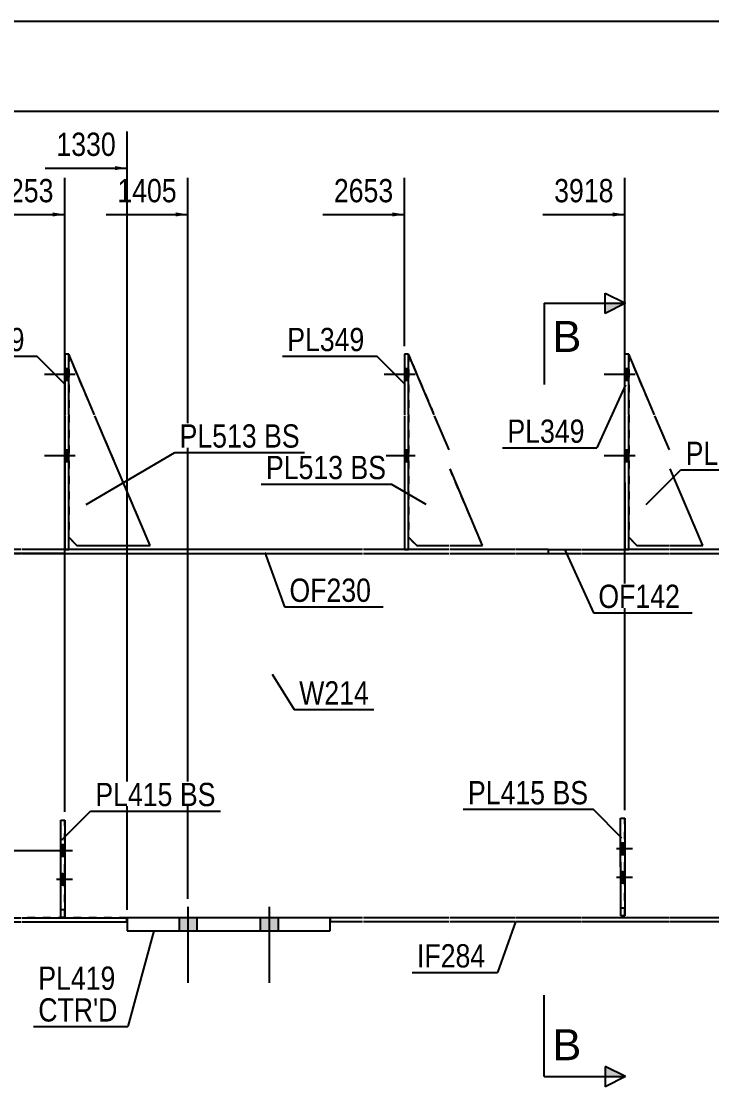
# Model space of a CAD drawing. Header units: millimetres. Extents: x -34 to 369, y -194 to 83.
# Drawn here: x 43.9 to 128.8, y -48.3 to 82.8 of the extents above; entities that cross this region are included whole.
import ezdxf

# ---------------------------------------------------------------- set-up
doc = ezdxf.new("R2010")
doc.units = ezdxf.units.MM
doc.linetypes.add('DXK_LINE_DOT1', pattern=[1.8814, 0.9407, -0.9407])
doc.linetypes.add('DXK_LINE_DOT2', pattern=[3.9198, 1.9599, -1.9599])
doc.styles.add('Arial', font='ARIAL.TTF', dxfattribs={"height": 0.2})
doc.styles.add('Arial Narrow', font='ARIALN.TTF', dxfattribs={"height": 0.2})

# ---------------------------------------------------------------- blocks, each defined once
blk = doc.blocks.new('Unknown-627303152-1210')
at = {"color": 5, "linetype": 'Continuous'}
blk.add_line((368.76, 82.75), (-31.24, 82.75), dxfattribs=at)
blk = doc.blocks.new('Part-627303152-1890 - 1552')
at = {"color": 7, "linetype": 'DXK_LINE_DOT1'}
for p, q in [((48.71, -27.47), (48.71, -15.47)), ((48.71, -15.47), (49.21, -15.47)), ((49.21, -27.47), (49.21, -15.47)), ((48.71, -26.47), (49.21, -26.47)), ((49.21, -27.47), (48.71, -27.47))]:
    blk.add_line(p, q, dxfattribs=at)
blk = doc.blocks.new('Part-627303152-2757 - 1552')
at = {"color": 2, "linetype": 'Continuous'}
for p, q in [((121.78, 34.35), (118.61, 41.8)), ((123.62, 30.05), (121.83, 34.25)), ((127.72, 18.3), (123.72, 27.7)), ((118.62, 19.3), (119.62, 18.3)), ((119.62, 18.3), (123.62, 18.3)), ((123.72, 18.3), (127.72, 18.3))]:
    blk.add_line(p, q, dxfattribs=at)
blk = doc.blocks.new('Bolt-627303152-1978 - 1552')
at = {"color": 3, "linetype": 'DXK_LINE_DOT2'}
for p, q in [((118.12, -18.33), (117.62, -18.33)), ((119.07, -19.03), (115.77, -19.03)), ((118.12, -19.73), (117.62, -19.73)), ((118.12, -21.85), (117.62, -21.85)), ((119.07, -22.55), (115.77, -22.55)), ((118.12, -23.25), (117.62, -23.25))]:
    blk.add_line(p, q, dxfattribs=at)
blk = doc.blocks.new('Part-627303152-1559 - 1552')
at = {"color": 2, "linetype": 'Continuous'}
for p, q in [((0, 17.8), (5.5, 17.8)), ((0, 17.3), (5.5, 17.3)), ((5.6, 17.8), (10.65, 17.8)), ((5.6, 17.3), (25.15, 17.3)), ((25.15, 17.8), (11.15, 17.8)), ((30.21, 17.8), (25.25, 17.8)), ((25.25, 17.3), (35.71, 17.3)), ((35.71, 17.8), (30.71, 17.8)), ((43.81, 17.8), (35.81, 17.8)), ((35.81, 17.3), (43.81, 17.3)), ((49.2, 17.8), (43.91, 17.8)), ((43.91, 17.3), (85.87, 17.3)), ((85.87, 17.8), (49.7, 17.8)), ((91.02, 17.8), (85.97, 17.8)), ((85.97, 17.3), (96.52, 17.3)), ((96.52, 17.8), (91.52, 17.8)), ((104.62, 17.8), (96.62, 17.8)), ((96.62, 17.3), (104.62, 17.3)), ((108.72, 17.8), (104.72, 17.8)), ((104.72, 17.3), (108.72, 17.3)), ((108.72, 17.8), (108.72, 17.3))]:
    blk.add_line(p, q, dxfattribs=at)
at = {"color": 7, "linetype": 'DXK_LINE_DOT1'}
for p, q in [((0, 17.8), (0, 17.3)), ((10.65, 17.8), (11.15, 17.8)), ((30.71, 17.8), (30.21, 17.8)), ((49.7, 17.8), (49.2, 17.8)), ((91.52, 17.8), (91.02, 17.8))]:
    blk.add_line(p, q, dxfattribs=at)
blk = doc.blocks.new('Part-627303152-1870 - 1552')
at = {"color": 2, "linetype": 'Continuous'}
for p, q in [((118.61, 41.8), (118.11, 41.8)), ((118.11, 41.8), (118.11, 34.35)), ((118.61, 34.35), (118.61, 41.8)), ((118.11, 34.25), (118.12, 17.8)), ((118.62, 17.8), (118.61, 34.25)), ((118.12, 17.8), (118.62, 17.8))]:
    blk.add_line(p, q, dxfattribs=at)
blk = doc.blocks.new('Part-627303152-1953 - 1552')
at = {"color": 2, "linetype": 'Continuous'}
for p, q in [((81.87, -27.5), (56.87, -27.5)), ((56.87, -27.5), (56.87, -29.1)), ((81.87, -29.1), (81.87, -27.5)), ((56.87, -29.1), (81.87, -29.1))]:
    blk.add_line(p, q, dxfattribs=at)
blk = doc.blocks.new('Part-627303152-1630 - 1552')
at = {"color": 2, "linetype": 'Continuous'}
for p, q in [((85.87, -27.5), (81.87, -27.5)), ((96.52, -27.5), (85.97, -27.5)), ((104.62, -27.5), (96.62, -27.5)), ((112.72, -27.5), (104.72, -27.5)), ((123.62, -27.5), (112.82, -27.5)), ((131.72, -27.5), (123.72, -27.5)), ((135.82, -27.5), (131.82, -27.5)), ((135.82, -27.5), (135.82, -28)), ((85.87, -28), (81.87, -28)), ((96.52, -28), (85.97, -28)), ((104.62, -28), (96.62, -28)), ((112.72, -28), (104.72, -28)), ((123.62, -28), (112.82, -28)), ((131.72, -28), (123.72, -28)), ((135.82, -28), (131.82, -28))]:
    blk.add_line(p, q, dxfattribs=at)
at = {"color": 7, "linetype": 'DXK_LINE_DOT1'}
blk.add_line((81.87, -27.5), (81.87, -28), dxfattribs=at)
blk = doc.blocks.new('Part-627303152-1895 - 1552')
at = {"color": 2, "linetype": 'Continuous'}
for p, q in [((48.71, -27.47), (48.71, -15.47)), ((48.71, -15.47), (49.21, -15.47)), ((49.21, -15.47), (49.21, -27.47)), ((49.21, -27.47), (48.71, -27.47))]:
    blk.add_line(p, q, dxfattribs=at)
blk = doc.blocks.new('Part-627303152-1963 - 1552')
at = {"color": 7, "linetype": 'DXK_LINE_DOT1'}
for p, q in [((43.91, 17.3), (85.87, 17.3)), ((85.97, 17.3), (96.52, 17.3)), ((96.62, 17.3), (104.62, 17.3)), ((104.72, 17.3), (112.72, 17.3)), ((112.82, 17.3), (123.62, 17.3)), ((123.72, 17.3), (131.72, 17.3)), ((56.86, -27.5), (43.91, -27.5)), ((85.87, -27.5), (56.87, -27.5)), ((96.52, -27.5), (85.97, -27.5)), ((104.62, -27.5), (96.62, -27.5)), ((112.72, -27.5), (104.72, -27.5)), ((123.62, -27.5), (112.82, -27.5)), ((131.72, -27.5), (123.72, -27.5))]:
    blk.add_line(p, q, dxfattribs=at)
at = {"color": 2, "linetype": 'Continuous'}
blk.add_line((56.87, -27.5), (56.86, -27.5), dxfattribs=at)
blk = doc.blocks.new('Part-627303152-1786 - 1552')
at = {"color": 2, "linetype": 'Continuous'}
for p, q in [((91.52, 41.8), (91.02, 41.8)), ((91.02, 41.8), (91.02, 34.35)), ((91.52, 34.35), (91.52, 41.8)), ((91.02, 34.25), (91.02, 17.8)), ((91.52, 17.8), (91.52, 34.25)), ((91.02, 17.8), (91.52, 17.8))]:
    blk.add_line(p, q, dxfattribs=at)
blk = doc.blocks.new('Part-627303152-2755 - 1552')
at = {"color": 7, "linetype": 'DXK_LINE_DOT1'}
for p, q in [((91.52, 41.8), (91.52, 34.35)), ((94.69, 34.35), (91.52, 41.8)), ((91.52, 34.35), (91.52, 19.3)), ((96.52, 30.05), (94.73, 34.25)), ((100.62, 18.3), (96.62, 27.7)), ((91.52, 19.3), (92.52, 18.3)), ((92.52, 18.3), (96.52, 18.3)), ((96.62, 18.3), (100.62, 18.3))]:
    blk.add_line(p, q, dxfattribs=at)
blk = doc.blocks.new('Part-627303152-1875 - 1552')
at = {"color": 7, "linetype": 'DXK_LINE_DOT1'}
for p, q in [((117.63, -27.25), (117.62, -15.25)), ((117.62, -15.25), (118.12, -15.25)), ((118.13, -27.25), (118.12, -15.25)), ((117.63, -26.25), (118.13, -26.25)), ((118.13, -27.25), (117.63, -27.25))]:
    blk.add_line(p, q, dxfattribs=at)
blk = doc.blocks.new('Part-627303152-1880 - 1552')
at = {"color": 2, "linetype": 'Continuous'}
for p, q in [((117.63, -27.25), (117.62, -15.25)), ((117.62, -15.25), (118.12, -15.25)), ((118.12, -15.25), (118.13, -27.25)), ((118.13, -27.25), (117.63, -27.25))]:
    blk.add_line(p, q, dxfattribs=at)
blk = doc.blocks.new('Part-627303152-1885 - 1552')
at = {"color": 2, "linetype": 'Continuous'}
for p, q in [((49.7, 41.8), (49.2, 41.8)), ((49.2, 41.8), (49.2, 34.35)), ((49.7, 34.35), (49.7, 41.8)), ((49.2, 34.25), (49.2, 17.8)), ((49.7, 17.8), (49.7, 34.25)), ((49.2, 17.8), (49.7, 17.8))]:
    blk.add_line(p, q, dxfattribs=at)
blk = doc.blocks.new('Bolt-627303152-1967 - 1552')
at = {"linetype": 'Continuous'}
for points in [[(91.52, 38.6), (91.52, 40), (91.02, 40), (91.02, 38.6)], [(91.52, 38.6), (91.52, 40), (91.02, 40), (91.02, 38.6)], [(91.52, 38.6), (91.52, 40), (91.02, 40), (91.02, 38.6)], [(91.52, 28.6), (91.52, 30), (91.02, 30), (91.02, 28.6)], [(91.52, 28.6), (91.52, 30), (91.02, 30), (91.02, 28.6)], [(91.52, 28.6), (91.52, 30), (91.02, 30), (91.02, 28.6)]]:
    blk.add_hatch(color=3, dxfattribs=at).paths.add_polyline_path(points)
at = {"color": 3, "linetype": 'Continuous'}
for p, q in [((91.52, 40), (91.02, 40)), ((91.52, 40), (91.02, 40)), ((91.52, 40), (91.02, 40)), ((92.32, 39.3), (88.52, 39.3)), ((92.32, 39.3), (88.52, 39.3)), ((92.32, 39.3), (88.52, 39.3)), ((91.52, 38.6), (91.02, 38.6)), ((91.52, 38.6), (91.02, 38.6)), ((91.52, 38.6), (91.02, 38.6)), ((92.32, 29.3), (88.52, 29.3)), ((92.32, 29.3), (88.52, 29.3)), ((92.32, 29.3), (88.52, 29.3)), ((91.52, 30), (91.02, 30)), ((91.52, 30), (91.02, 30)), ((91.52, 30), (91.02, 30)), ((91.52, 28.6), (91.02, 28.6)), ((91.52, 28.6), (91.02, 28.6)), ((91.52, 28.6), (91.02, 28.6))]:
    blk.add_line(p, q, dxfattribs=at)
blk = doc.blocks.new('Bolt-627303152-1977 - 1552')
at = {"linetype": 'Continuous'}
for points in [[(118.61, 38.6), (118.61, 40), (118.11, 40), (118.11, 38.6)], [(118.61, 38.6), (118.61, 40), (118.11, 40), (118.11, 38.6)], [(118.61, 38.6), (118.61, 40), (118.11, 40), (118.11, 38.6)], [(118.61, 28.6), (118.61, 30), (118.11, 30), (118.11, 28.6)], [(118.61, 28.6), (118.61, 30), (118.11, 30), (118.11, 28.6)], [(118.61, 28.6), (118.61, 30), (118.11, 30), (118.11, 28.6)]]:
    blk.add_hatch(color=3, dxfattribs=at).paths.add_polyline_path(points)
at = {"color": 3, "linetype": 'Continuous'}
for p, q in [((118.61, 40), (118.11, 40)), ((118.61, 40), (118.11, 40)), ((118.61, 40), (118.11, 40)), ((119.41, 39.3), (115.61, 39.3)), ((119.41, 39.3), (115.61, 39.3)), ((119.41, 39.3), (115.61, 39.3)), ((118.61, 38.6), (118.11, 38.6)), ((118.61, 38.6), (118.11, 38.6)), ((118.61, 38.6), (118.11, 38.6)), ((119.41, 29.3), (115.61, 29.3)), ((119.41, 29.3), (115.61, 29.3)), ((119.41, 29.3), (115.61, 29.3)), ((118.61, 30), (118.11, 30)), ((118.61, 30), (118.11, 30)), ((118.61, 30), (118.11, 30)), ((118.61, 28.6), (118.11, 28.6)), ((118.61, 28.6), (118.11, 28.6)), ((118.61, 28.6), (118.11, 28.6))]:
    blk.add_line(p, q, dxfattribs=at)
blk = doc.blocks.new('Bolt-627303152-1979 - 1552')
at = {"linetype": 'Continuous'}
for points in [[(118.12, -19.73), (118.12, -18.33), (117.62, -18.33), (117.62, -19.73)], [(118.12, -23.25), (118.12, -21.85), (117.62, -21.85), (117.62, -23.25)]]:
    blk.add_hatch(color=3, dxfattribs=at).paths.add_polyline_path(points)
at = {"color": 3, "linetype": 'Continuous'}
for p, q in [((118.12, -18.33), (117.62, -18.33)), ((118.92, -19.03), (117.62, -19.03)), ((118.12, -19.73), (117.62, -19.73)), ((118.12, -21.85), (117.62, -21.85)), ((118.92, -22.55), (117.62, -22.55)), ((118.12, -23.25), (117.62, -23.25))]:
    blk.add_line(p, q, dxfattribs=at)
blk = doc.blocks.new('Bolt-627303152-1980 - 1552')
at = {"linetype": 'Continuous'}
for points in [[(49.7, 38.6), (49.7, 40), (49.2, 40), (49.2, 38.6)], [(49.7, 38.6), (49.7, 40), (49.2, 40), (49.2, 38.6)], [(49.7, 38.6), (49.7, 40), (49.2, 40), (49.2, 38.6)], [(49.7, 28.6), (49.7, 30), (49.2, 30), (49.2, 28.6)], [(49.7, 28.6), (49.7, 30), (49.2, 30), (49.2, 28.6)], [(49.7, 28.6), (49.7, 30), (49.2, 30), (49.2, 28.6)]]:
    blk.add_hatch(color=3, dxfattribs=at).paths.add_polyline_path(points)
at = {"color": 3, "linetype": 'Continuous'}
for p, q in [((49.7, 40), (49.2, 40)), ((49.7, 40), (49.2, 40)), ((49.7, 40), (49.2, 40)), ((50.5, 39.3), (46.7, 39.3)), ((50.5, 39.3), (46.7, 39.3)), ((50.5, 39.3), (46.7, 39.3)), ((49.7, 38.6), (49.2, 38.6)), ((49.7, 38.6), (49.2, 38.6)), ((49.7, 38.6), (49.2, 38.6)), ((50.5, 29.3), (46.7, 29.3)), ((50.5, 29.3), (46.7, 29.3)), ((50.5, 29.3), (46.7, 29.3)), ((49.7, 30), (49.2, 30)), ((49.7, 30), (49.2, 30)), ((49.7, 30), (49.2, 30)), ((49.7, 28.6), (49.2, 28.6)), ((49.7, 28.6), (49.2, 28.6)), ((49.7, 28.6), (49.2, 28.6))]:
    blk.add_line(p, q, dxfattribs=at)
blk = doc.blocks.new('Bolt-627303152-1981 - 1552')
at = {"color": 3, "linetype": 'DXK_LINE_DOT2'}
for p, q in [((50.16, -19.24), (46.86, -19.24)), ((49.21, -18.54), (48.71, -18.54)), ((49.21, -19.94), (48.71, -19.94)), ((49.21, -22.07), (48.71, -22.07)), ((50.16, -22.77), (46.86, -22.77)), ((49.21, -23.47), (48.71, -23.47))]:
    blk.add_line(p, q, dxfattribs=at)
blk = doc.blocks.new('Bolt-627303152-1982 - 1552')
at = {"linetype": 'Continuous'}
for points in [[(49.21, -19.94), (49.21, -18.54), (48.71, -18.54), (48.71, -19.94)], [(49.21, -23.47), (49.21, -22.07), (48.71, -22.07), (48.71, -23.47)]]:
    blk.add_hatch(color=3, dxfattribs=at).paths.add_polyline_path(points)
at = {"color": 3, "linetype": 'Continuous'}
for p, q in [((49.21, -18.54), (48.71, -18.54)), ((50.01, -19.24), (48.71, -19.24)), ((49.21, -19.94), (48.71, -19.94)), ((49.21, -22.07), (48.71, -22.07)), ((50.01, -22.77), (48.71, -22.77)), ((49.21, -23.47), (48.71, -23.47))]:
    blk.add_line(p, q, dxfattribs=at)
blk = doc.blocks.new('Part-627303152-1990 - 1552')
at = {"color": 2, "linetype": 'Continuous'}
for p, q in [((108.72, 17.8), (108.72, 17.3)), ((108.72, 17.8), (112.72, 17.8)), ((108.72, 17.3), (112.72, 17.3)), ((112.82, 17.8), (118.12, 17.8)), ((112.82, 17.3), (123.62, 17.3)), ((123.62, 17.8), (118.62, 17.8)), ((131.72, 17.8), (123.72, 17.8)), ((123.72, 17.3), (131.72, 17.3)), ((139.82, 17.8), (131.82, 17.8)), ((131.82, 17.3), (139.82, 17.3)), ((144.97, 17.8), (139.92, 17.8)), ((139.92, 17.3), (150.47, 17.3)), ((150.47, 17.8), (145.47, 17.8)), ((158.57, 17.8), (150.57, 17.8)), ((150.57, 17.3), (158.57, 17.3)), ((166.67, 17.8), (158.67, 17.8)), ((158.67, 17.3), (166.67, 17.3)), ((170.77, 17.8), (166.77, 17.8)), ((166.77, 17.3), (170.77, 17.3)), ((170.77, 17.8), (170.77, 17.3))]:
    blk.add_line(p, q, dxfattribs=at)
at = {"color": 7, "linetype": 'DXK_LINE_DOT1'}
for p, q in [((118.62, 17.8), (118.12, 17.8)), ((145.47, 17.8), (144.97, 17.8))]:
    blk.add_line(p, q, dxfattribs=at)
blk = doc.blocks.new('Part-627303152-1995 - 1552')
at = {"color": 2, "linetype": 'Continuous'}
for p, q in [((0, -27.5), (5.5, -27.5)), ((5.6, -27.5), (25.15, -27.5)), ((25.25, -27.5), (35.71, -27.5)), ((35.81, -27.5), (43.81, -27.5)), ((43.91, -27.5), (56.86, -27.5)), ((56.86, -28), (56.86, -27.5)), ((0, -28), (5.5, -28)), ((5.6, -28), (25.15, -28)), ((25.25, -28), (35.71, -28)), ((35.81, -28), (43.81, -28)), ((43.91, -28), (56.86, -28))]:
    blk.add_line(p, q, dxfattribs=at)
at = {"color": 7, "linetype": 'DXK_LINE_DOT1'}
blk.add_line((0, -28), (0, -27.5), dxfattribs=at)
blk = doc.blocks.new('Bolt-627303152-2007 - 1552')
at = {"linetype": 'Continuous'}
for points in [[(63.27, -29.1), (65.47, -29.1), (65.47, -27.5), (63.27, -27.5)], [(63.27, -29.1), (65.47, -29.1), (65.47, -27.5), (63.27, -27.5)], [(63.27, -29.1), (65.47, -29.1), (65.47, -27.5), (63.27, -27.5)], [(63.27, -29.1), (65.47, -29.1), (65.47, -27.5), (63.27, -27.5)], [(73.27, -29.1), (75.47, -29.1), (75.47, -27.5), (73.27, -27.5)], [(73.27, -29.1), (75.47, -29.1), (75.47, -27.5), (73.27, -27.5)], [(73.27, -29.1), (75.47, -29.1), (75.47, -27.5), (73.27, -27.5)], [(73.27, -29.1), (75.47, -29.1), (75.47, -27.5), (73.27, -27.5)]]:
    blk.add_hatch(color=3, dxfattribs=at).paths.add_polyline_path(points)
at = {"color": 3, "linetype": 'Continuous'}
for p, q in [((64.37, -26.16), (64.37, -35.5)), ((64.37, -26.16), (64.37, -35.5)), ((64.37, -26.16), (64.37, -35.5)), ((64.37, -26.16), (64.37, -35.5)), ((74.37, -26.16), (74.37, -35.5)), ((74.37, -26.16), (74.37, -35.5)), ((74.37, -26.16), (74.37, -35.5)), ((74.37, -26.16), (74.37, -35.5)), ((63.27, -27.5), (63.27, -29.1)), ((63.27, -27.5), (63.27, -29.1)), ((63.27, -27.5), (63.27, -29.1)), ((63.27, -27.5), (63.27, -29.1)), ((65.47, -27.5), (65.47, -29.1)), ((65.47, -27.5), (65.47, -29.1)), ((65.47, -27.5), (65.47, -29.1)), ((65.47, -27.5), (65.47, -29.1)), ((73.27, -27.5), (73.27, -29.1)), ((73.27, -27.5), (73.27, -29.1)), ((73.27, -27.5), (73.27, -29.1)), ((73.27, -27.5), (73.27, -29.1)), ((75.47, -27.5), (75.47, -29.1)), ((75.47, -27.5), (75.47, -29.1)), ((75.47, -27.5), (75.47, -29.1)), ((75.47, -27.5), (75.47, -29.1))]:
    blk.add_line(p, q, dxfattribs=at)
blk = doc.blocks.new('Part-627303152-2745 - 1552')
at = {"color": 7, "linetype": 'DXK_LINE_DOT1'}
for p, q in [((49.7, 41.8), (49.7, 34.35)), ((52.87, 34.35), (49.7, 41.8)), ((49.7, 34.35), (49.7, 19.3)), ((59.7, 18.3), (52.91, 34.25)), ((49.7, 19.3), (50.7, 18.3)), ((50.7, 18.3), (59.7, 18.3))]:
    blk.add_line(p, q, dxfattribs=at)
blk = doc.blocks.new('Part-627303152-2746 - 1552')
at = {"color": 7, "linetype": 'DXK_LINE_DOT1'}
for p, q in [((118.61, 41.8), (118.61, 34.35)), ((121.78, 34.35), (118.61, 41.8)), ((118.61, 34.35), (118.62, 19.3)), ((123.62, 30.05), (121.83, 34.25)), ((127.72, 18.3), (123.72, 27.7)), ((118.62, 19.3), (119.62, 18.3)), ((119.62, 18.3), (123.62, 18.3)), ((123.72, 18.3), (127.72, 18.3))]:
    blk.add_line(p, q, dxfattribs=at)
blk = doc.blocks.new('Part-627303152-2756 - 1552')
at = {"color": 2, "linetype": 'Continuous'}
for p, q in [((52.87, 34.35), (49.7, 41.8)), ((59.7, 18.3), (52.91, 34.25)), ((49.7, 19.3), (50.7, 18.3)), ((50.7, 18.3), (59.7, 18.3))]:
    blk.add_line(p, q, dxfattribs=at)
blk = doc.blocks.new('Part-627303152-2765 - 1552')
at = {"color": 2, "linetype": 'Continuous'}
for p, q in [((94.69, 34.35), (91.52, 41.8)), ((96.52, 30.05), (94.73, 34.25)), ((100.62, 18.3), (96.62, 27.7)), ((91.52, 19.3), (92.52, 18.3)), ((92.52, 18.3), (96.52, 18.3)), ((96.62, 18.3), (100.62, 18.3))]:
    blk.add_line(p, q, dxfattribs=at)
blk = doc.blocks.new('StraightDimension-627303152-10224 - 1552')
at = {"linetype": 'Continuous'}
blk.add_hatch(color=7, dxfattribs=at).paths.add_polyline_path([(47.71, 59.25), (49.21, 59), (47.71, 58.75)])
at = {"color": 7, "linetype": 'Continuous'}
for p, q in [((49.21, -14.47), (49.21, 63.5)), ((39.14, 59), (49.21, 59))]:
    blk.add_line(p, q, dxfattribs=at)
at = {"color": 0}
blk.add_wipeout([(48.43, 59.9), (48.43, 64.1), (39.92, 64.1), (39.92, 59.9)], dxfattribs=at)
at = {"color": 3, "style": 'Arial Narrow'}
blk.add_text('1253', height=2.863, dxfattribs=at).set_placement((40.52, 60.5))
blk = doc.blocks.new('StraightDimension-627303152-5389 - 1552')
at = {"linetype": 'Continuous'}
for points in [[(37.17, 15.8), (37.42, 17.3), (37.67, 15.8)], [(37.67, -17.74), (37.42, -19.24), (37.17, -17.74)]]:
    blk.add_hatch(color=7, dxfattribs=at).paths.add_polyline_path(points)
at = {"color": 7, "linetype": 'Continuous'}
for p, q in [((49.05, 17.3), (35.17, 17.3)), ((37.42, -19.24), (37.42, 17.3)), ((49.28, -19.24), (35.17, -19.24))]:
    blk.add_line(p, q, dxfattribs=at)
at = {"color": 0, "linetype": 'Continuous'}
blk.add_wipeout([(42.52, 2.82), (38.32, 2.82), (38.32, -4.77), (42.52, -4.77)], dxfattribs=at)
at = {"color": 3, "linetype": 'Continuous', "style": 'Arial Narrow'}
blk.add_text('TYP', height=2.863, rotation=90.0002, dxfattribs=at).set_placement((41.92, -4.17))
at = {"color": 0}
blk.add_wipeout([(37.27, 2.37), (33.07, 2.37), (33.07, -4.31), (37.27, -4.31)], dxfattribs=at)
at = {"color": 3, "style": 'Arial Narrow'}
blk.add_text('467', height=2.863, rotation=90.0002, dxfattribs=at).set_placement((36.67, -3.71))
blk = doc.blocks.new('StraightDimension-627303152-2259 - 1552')
at = {"color": 7, "linetype": 'Continuous'}
blk.add_line((-1.6, 71.69), (341.04, 71.69), dxfattribs=at)
blk = doc.blocks.new('StraightDimension-627303152-10220 - 1552')
at = {"linetype": 'Continuous'}
blk.add_hatch(color=7, dxfattribs=at).paths.add_polyline_path([(116.62, 59.25), (118.12, 59), (116.62, 58.75)])
at = {"color": 7, "linetype": 'Continuous'}
for p, q in [((118.12, -14.25), (118.12, 63.5)), ((108.06, 59), (118.12, 59))]:
    blk.add_line(p, q, dxfattribs=at)
at = {"color": 0}
blk.add_wipeout([(117.35, 59.9), (117.35, 64.1), (108.84, 64.1), (108.84, 59.9)], dxfattribs=at)
at = {"color": 3, "style": 'Arial Narrow'}
blk.add_text('3918', height=2.863, dxfattribs=at).set_placement((109.44, 60.5))
blk = doc.blocks.new('StraightDimension-627303152-10221 - 1552')
at = {"linetype": 'Continuous'}
blk.add_hatch(color=7, dxfattribs=at).paths.add_polyline_path([(89.52, 59.25), (91.02, 59), (89.52, 58.75)])
at = {"color": 7, "linetype": 'Continuous'}
for p, q in [((91.02, 42.8), (91.02, 63.5)), ((80.96, 59), (91.02, 59))]:
    blk.add_line(p, q, dxfattribs=at)
at = {"color": 0}
blk.add_wipeout([(90.25, 59.9), (90.25, 64.1), (81.73, 64.1), (81.73, 59.9)], dxfattribs=at)
at = {"color": 3, "style": 'Arial Narrow'}
blk.add_text('2653', height=2.863, dxfattribs=at).set_placement((82.33, 60.5))
blk = doc.blocks.new('StraightDimension-627303152-10222 - 1552')
at = {"linetype": 'Continuous'}
blk.add_hatch(color=7, dxfattribs=at).paths.add_polyline_path([(62.87, 59.25), (64.37, 59), (62.87, 58.75)])
at = {"color": 7, "linetype": 'Continuous'}
for p, q in [((64.37, -25.16), (64.37, 63.5)), ((54.31, 59), (64.37, 59))]:
    blk.add_line(p, q, dxfattribs=at)
at = {"color": 0}
blk.add_wipeout([(63.6, 59.9), (63.6, 64.1), (55.08, 64.1), (55.08, 59.9)], dxfattribs=at)
at = {"color": 3, "style": 'Arial Narrow'}
blk.add_text('1405', height=2.863, dxfattribs=at).set_placement((55.68, 60.5))
blk = doc.blocks.new('StraightDimension-627303152-10223 - 1552')
at = {"linetype": 'Continuous'}
blk.add_hatch(color=7, dxfattribs=at).paths.add_polyline_path([(55.37, 64.95), (56.87, 64.7), (55.37, 64.45)])
at = {"color": 7, "linetype": 'Continuous'}
for p, q in [((56.87, -26.5), (56.87, 69.2)), ((46.81, 64.7), (56.87, 64.7))]:
    blk.add_line(p, q, dxfattribs=at)
at = {"color": 0}
blk.add_wipeout([(56.1, 65.6), (56.1, 69.8), (47.58, 69.8), (47.58, 65.6)], dxfattribs=at)
at = {"color": 3, "style": 'Arial Narrow'}
blk.add_text('1330', height=2.863, dxfattribs=at).set_placement((48.18, 66.2))
blk = doc.blocks.new('Mark-627303152-1555 - 1552')
at = {"color": 0}
blk.add_wipeout([(86.91, 11.36), (86.91, 14.36), (76.86, 14.36), (76.86, 11.36)], dxfattribs=at)
blk.add_wipeout([(86.91, 11.36), (86.91, 14.36), (76.86, 14.36), (76.86, 11.36)], dxfattribs=at)
at = {"color": 7, "linetype": 'Continuous'}
for p, q in [((73.84, 17.44), (76.26, 10.76)), ((76.26, 10.76), (88.41, 10.76))]:
    blk.add_line(p, q, dxfattribs=at)
at = {"color": 3, "style": 'Arial Narrow'}
blk.add_text('OF230', height=2.863, dxfattribs=at).set_placement((76.86, 11.36))
blk = doc.blocks.new('Mark-627303152-1626 - 1552')
at = {"color": 7, "linetype": 'Continuous'}
blk.add_line((104.68, -28), (102.47, -34.2), dxfattribs=at)
at = {"color": 0}
blk.add_wipeout([(100.97, -33.6), (100.97, -30.6), (92.56, -30.6), (92.56, -33.6)], dxfattribs=at)
blk.add_wipeout([(100.97, -33.6), (100.97, -30.6), (92.56, -30.6), (92.56, -33.6)], dxfattribs=at)
at = {"color": 7, "linetype": 'Continuous'}
blk.add_line((91.96, -34.2), (102.47, -34.2), dxfattribs=at)
at = {"color": 3, "style": 'Arial Narrow'}
blk.add_text('IF284', height=2.863, dxfattribs=at).set_placement((92.56, -33.6))
blk = doc.blocks.new('Mark-627303152-1959 - 1552')
at = {"color": 0}
blk.add_wipeout([(86.65, -1.27), (86.65, 1.73), (78.06, 1.73), (78.06, -1.27)], dxfattribs=at)
blk.add_wipeout([(86.65, -1.27), (86.65, 1.73), (78.06, 1.73), (78.06, -1.27)], dxfattribs=at)
at = {"color": 7, "linetype": 'Continuous'}
for p, q in [((74.73, 2.46), (77.46, -1.87)), ((77.46, -1.87), (87.25, -1.87))]:
    blk.add_line(p, q, dxfattribs=at)
at = {"color": 3, "style": 'Arial Narrow'}
blk.add_text('W214', height=2.863, dxfattribs=at).set_placement((78.06, -1.27))
blk = doc.blocks.new('Mark-627303152-1782 - 1552')
at = {"color": 7, "linetype": 'Continuous'}
blk.add_line((91.13, 38.05), (87.6, 41.59), dxfattribs=at)
at = {"color": 0}
blk.add_wipeout([(86.1, 42.19), (86.1, 45.19), (76.59, 45.19), (76.59, 42.19)], dxfattribs=at)
blk.add_wipeout([(86.1, 42.19), (86.1, 45.19), (76.59, 45.19), (76.59, 42.19)], dxfattribs=at)
at = {"color": 7, "linetype": 'Continuous'}
blk.add_line((75.99, 41.59), (87.6, 41.59), dxfattribs=at)
at = {"color": 3, "style": 'Arial Narrow'}
blk.add_text('PL349', height=2.863, dxfattribs=at).set_placement((76.59, 42.19))
blk = doc.blocks.new('Mark-627303152-1866 - 1552')
at = {"color": 7, "linetype": 'Continuous'}
blk.add_line((118.22, 38.05), (114.69, 30.32), dxfattribs=at)
at = {"color": 0}
blk.add_wipeout([(113.19, 30.92), (113.19, 33.92), (103.69, 33.92), (103.69, 30.92)], dxfattribs=at)
blk.add_wipeout([(113.19, 30.92), (113.19, 33.92), (103.69, 33.92), (103.69, 30.92)], dxfattribs=at)
at = {"color": 7, "linetype": 'Continuous'}
blk.add_line((103.09, 30.32), (114.69, 30.32), dxfattribs=at)
at = {"color": 3, "style": 'Arial Narrow'}
blk.add_text('PL349', height=2.863, dxfattribs=at).set_placement((103.69, 30.92))
blk = doc.blocks.new('Mark-627303152-1881 - 1552')
at = {"color": 7, "linetype": 'Continuous'}
blk.add_line((49.31, 38.05), (45.77, 41.59), dxfattribs=at)
at = {"color": 0}
blk.add_wipeout([(44.27, 42.19), (44.27, 45.19), (34.77, 45.19), (34.77, 42.19)], dxfattribs=at)
blk.add_wipeout([(44.27, 42.19), (44.27, 45.19), (34.77, 45.19), (34.77, 42.19)], dxfattribs=at)
at = {"color": 7, "linetype": 'Continuous'}
blk.add_line((34.17, 41.59), (45.77, 41.59), dxfattribs=at)
at = {"color": 3, "style": 'Arial Narrow'}
blk.add_text('PL349', height=2.863, dxfattribs=at).set_placement((34.77, 42.19))
blk = doc.blocks.new('Mark-627303152-1949 - 1552')
at = {"color": 7, "linetype": 'Continuous'}
blk.add_line((60.16, -29.1), (56.95, -40.85), dxfattribs=at)
at = {"color": 0}
for points in [[(55.45, -36.35), (55.45, -33.35), (45.95, -33.35), (45.95, -36.35)], [(55.7, -40.25), (55.7, -37.25), (45.95, -37.25), (45.95, -40.25)]]:
    blk.add_wipeout(points, dxfattribs=at)
for points in [[(55.45, -36.35), (55.45, -33.35), (45.95, -33.35), (45.95, -36.35)], [(55.7, -40.25), (55.7, -37.25), (45.95, -37.25), (45.95, -40.25)]]:
    blk.add_wipeout(points, dxfattribs=at)
at = {"color": 7, "linetype": 'Continuous'}
blk.add_line((45.35, -40.85), (56.95, -40.85), dxfattribs=at)
at = {"color": 3, "style": 'Arial Narrow'}
blk.add_text('PL419', height=2.863, dxfattribs=at).set_placement((45.95, -36.35))
at = {"color": 1, "style": 'Arial Narrow'}
blk.add_text("CTR'D", height=2.863, dxfattribs=at).set_placement((45.95, -40.25))
blk = doc.blocks.new('Mark-627303152-1986 - 1552')
at = {"color": 0}
blk.add_wipeout([(124.93, 10.61), (124.93, 13.61), (114.88, 13.61), (114.88, 10.61)], dxfattribs=at)
blk.add_wipeout([(124.93, 10.61), (124.93, 13.61), (114.88, 13.61), (114.88, 10.61)], dxfattribs=at)
at = {"color": 7, "linetype": 'Continuous'}
for p, q in [((110.75, 17.75), (114.28, 10.01)), ((114.28, 10.01), (126.43, 10.01))]:
    blk.add_line(p, q, dxfattribs=at)
at = {"color": 3, "style": 'Arial Narrow'}
blk.add_text('OF142', height=2.863, dxfattribs=at).set_placement((114.88, 10.61))
blk = doc.blocks.new('SectionMark-627303152-2443 - 1552')
at = {"linetype": 'Continuous'}
for points in [[(115.72, 46.84), (115.72, 48.09), (118.22, 48.09)], [(115.72, -47.01), (115.72, -45.76), (118.22, -47.01)]]:
    blk.add_hatch(color=30, dxfattribs=at).paths.add_polyline_path(points)
at = {"color": 30, "linetype": 'Continuous'}
for p, q in [((115.72, 46.84), (115.72, 49.34)), ((115.72, 49.34), (118.22, 48.09)), ((108.22, 48.09), (108.22, 38.09)), ((108.22, 48.09), (118.22, 48.09)), ((118.22, 48.09), (115.72, 46.84)), ((108.22, -47.01), (108.22, -37.01)), ((118.22, -47.01), (115.72, -45.76)), ((115.72, -45.76), (115.72, -48.26)), ((108.22, -47.01), (118.22, -47.01)), ((118.22, -47.01), (115.72, -48.26))]:
    blk.add_line(p, q, dxfattribs=at)
at = {"color": 0, "linetype": 'Continuous'}
for points in [[(112.78, 42.09), (112.78, 46.09), (109.22, 46.09), (109.22, 42.09)], [(112.78, -45.01), (112.78, -41.01), (109.22, -41.01), (109.22, -45.01)]]:
    blk.add_wipeout(points, dxfattribs=at)
at = {"color": 96, "linetype": 'Continuous', "style": 'Arial'}
for p in [(109.22, 42.09), (109.22, -45.01)]:
    blk.add_text('B', height=3.82, dxfattribs=at).set_placement(p)
blk = doc.blocks.new('MarkSet-627303152-2462 - 1552')
at = {"color": 0}
for points in [[(62.48, -13.76), (62.48, -10.76), (52.97, -10.76), (52.97, -13.76)], [(67.76, -13.76), (67.76, -10.76), (63.38, -10.76), (63.38, -13.76)]]:
    blk.add_wipeout(points, dxfattribs=at)
for points in [[(62.48, -13.76), (62.48, -10.76), (52.97, -10.76), (52.97, -13.76)], [(67.76, -13.76), (67.76, -10.76), (63.38, -10.76), (63.38, -13.76)]]:
    blk.add_wipeout(points, dxfattribs=at)
at = {"color": 7, "linetype": 'Continuous'}
for p, q in [((48.84, -17.9), (52.37, -14.36)), ((52.37, -14.36), (68.36, -14.36))]:
    blk.add_line(p, q, dxfattribs=at)
at = {"color": 3, "style": 'Arial Narrow'}
for s, p in [('PL415', (52.97, -13.76)), ('BS', (63.38, -13.76))]:
    blk.add_text(s, height=2.863, dxfattribs=at).set_placement(p)
blk = doc.blocks.new('MarkSet-627303152-2468 - 1552')
at = {"color": 0}
for points in [[(108.34, -13.54), (108.34, -10.54), (98.83, -10.54), (98.83, -13.54)], [(113.62, -13.54), (113.62, -10.54), (109.24, -10.54), (109.24, -13.54)]]:
    blk.add_wipeout(points, dxfattribs=at)
for points in [[(108.34, -13.54), (108.34, -10.54), (98.83, -10.54), (98.83, -13.54)], [(113.62, -13.54), (113.62, -10.54), (109.24, -10.54), (109.24, -13.54)]]:
    blk.add_wipeout(points, dxfattribs=at)
at = {"color": 7, "linetype": 'Continuous'}
for p in [(98.23, -14.14), (117.75, -17.68)]:
    blk.add_line(p, (114.22, -14.14), dxfattribs=at)
at = {"color": 3, "style": 'Arial Narrow'}
for s, p in [('PL415', (98.83, -13.54)), ('BS', (109.24, -13.54))]:
    blk.add_text(s, height=2.863, dxfattribs=at).set_placement(p)
blk = doc.blocks.new('MarkSet-627303152-2944 - 1552')
at = {"color": 0}
for points in [[(83.47, 26.45), (83.47, 29.45), (73.97, 29.45), (73.97, 26.45)], [(88.76, 26.45), (88.76, 29.45), (84.37, 29.45), (84.37, 26.45)]]:
    blk.add_wipeout(points, dxfattribs=at)
for points in [[(83.47, 26.45), (83.47, 29.45), (73.97, 29.45), (73.97, 26.45)], [(88.76, 26.45), (88.76, 29.45), (84.37, 29.45), (84.37, 26.45)]]:
    blk.add_wipeout(points, dxfattribs=at)
at = {"color": 7, "linetype": 'Continuous'}
for p in [(73.37, 25.85), (93.69, 23.35)]:
    blk.add_line(p, (89.36, 25.85), dxfattribs=at)
at = {"color": 3, "style": 'Arial Narrow'}
for s, p in [('PL513', (73.97, 26.45)), ('BS', (84.37, 26.45))]:
    blk.add_text(s, height=2.863, dxfattribs=at).set_placement(p)
blk = doc.blocks.new('MarkSet-627303152-3036 - 1552')
at = {"color": 0}
for points in [[(135.12, 28.19), (135.12, 31.19), (125.62, 31.19), (125.62, 28.19)], [(140.41, 28.19), (140.41, 31.19), (136.02, 31.19), (136.02, 28.19)]]:
    blk.add_wipeout(points, dxfattribs=at)
for points in [[(135.12, 28.19), (135.12, 31.19), (125.62, 31.19), (125.62, 28.19)], [(140.41, 28.19), (140.41, 31.19), (136.02, 31.19), (136.02, 28.19)]]:
    blk.add_wipeout(points, dxfattribs=at)
at = {"color": 7, "linetype": 'Continuous'}
for p, q in [((120.78, 23.35), (125.02, 27.59)), ((125.02, 27.59), (141.01, 27.59))]:
    blk.add_line(p, q, dxfattribs=at)
at = {"color": 3, "style": 'Arial Narrow'}
for s, p in [('PL513', (125.62, 28.19)), ('BS', (136.02, 28.19))]:
    blk.add_text(s, height=2.863, dxfattribs=at).set_placement(p)
blk = doc.blocks.new('MarkSet-627303152-3068 - 1552')
at = {"color": 0}
for points in [[(72.84, 30.33), (72.84, 33.33), (63.34, 33.33), (63.34, 30.33)], [(78.13, 30.33), (78.13, 33.33), (73.74, 33.33), (73.74, 30.33)]]:
    blk.add_wipeout(points, dxfattribs=at)
for points in [[(72.84, 30.33), (72.84, 33.33), (63.34, 33.33), (63.34, 30.33)], [(78.13, 30.33), (78.13, 33.33), (73.74, 33.33), (73.74, 30.33)]]:
    blk.add_wipeout(points, dxfattribs=at)
at = {"color": 7, "linetype": 'Continuous'}
for p, q in [((51.86, 23.35), (62.74, 29.73)), ((62.74, 29.73), (78.73, 29.73))]:
    blk.add_line(p, q, dxfattribs=at)
at = {"color": 3, "style": 'Arial Narrow'}
for s, p in [('PL513', (63.34, 30.33)), ('BS', (73.74, 30.33))]:
    blk.add_text(s, height=2.863, dxfattribs=at).set_placement(p)

msp = doc.modelspace()

# ---------------------------------------------------------------- block references
for name in ['Unknown-627303152-1210', 'Part-627303152-1885 - 1552', 'Part-627303152-2745 - 1552', 'Part-627303152-2756 - 1552', 'Part-627303152-1786 - 1552', 'Part-627303152-2755 - 1552', 'Part-627303152-2765 - 1552', 'Part-627303152-1870 - 1552', 'Part-627303152-2757 - 1552', 'Part-627303152-2746 - 1552', 'Bolt-627303152-1980 - 1552', 'Bolt-627303152-1967 - 1552', 'Bolt-627303152-1977 - 1552', 'Part-627303152-1559 - 1552', 'Part-627303152-1963 - 1552', 'Part-627303152-1990 - 1552', 'Part-627303152-1890 - 1552', 'Part-627303152-1895 - 1552', 'Part-627303152-1875 - 1552', 'Part-627303152-1880 - 1552', 'Bolt-627303152-1978 - 1552', 'Bolt-627303152-1979 - 1552', 'Bolt-627303152-1981 - 1552', 'Bolt-627303152-1982 - 1552', 'Bolt-627303152-2007 - 1552', 'Part-627303152-1995 - 1552', 'Part-627303152-1953 - 1552', 'Part-627303152-1630 - 1552']:
    msp.add_blockref(name, (0, 0))

# ---------------------------------------------------------------- next in the draw order: block references
for name in ['StraightDimension-627303152-10224 - 1552', 'Mark-627303152-1555 - 1552', 'Mark-627303152-1959 - 1552', 'Mark-627303152-1626 - 1552', 'Mark-627303152-1949 - 1552']:
    msp.add_blockref(name, (0, 0))

# ---------------------------------------------------------------- next in the draw order: block references
for name in ['StraightDimension-627303152-2259 - 1552', 'StraightDimension-627303152-5389 - 1552']:
    msp.add_blockref(name, (0, 0))

# ---------------------------------------------------------------- next in the draw order: block references
for name in ['StraightDimension-627303152-10222 - 1552', 'StraightDimension-627303152-10221 - 1552', 'StraightDimension-627303152-10220 - 1552', 'MarkSet-627303152-3036 - 1552', 'MarkSet-627303152-2944 - 1552']:
    msp.add_blockref(name, (0, 0))

# ---------------------------------------------------------------- next in the draw order: block references
for name in ['StraightDimension-627303152-10223 - 1552', 'Mark-627303152-1782 - 1552', 'Mark-627303152-1866 - 1552', 'Mark-627303152-1986 - 1552']:
    msp.add_blockref(name, (0, 0))

# ---------------------------------------------------------------- next in the draw order: block references
for name in ['SectionMark-627303152-2443 - 1552', 'Mark-627303152-1881 - 1552', 'MarkSet-627303152-3068 - 1552', 'MarkSet-627303152-2462 - 1552']:
    msp.add_blockref(name, (0, 0))

# ---------------------------------------------------------------- next in the draw order: block references
msp.add_blockref('MarkSet-627303152-2468 - 1552', (0, 0))

doc.saveas('drawing.dxf')
